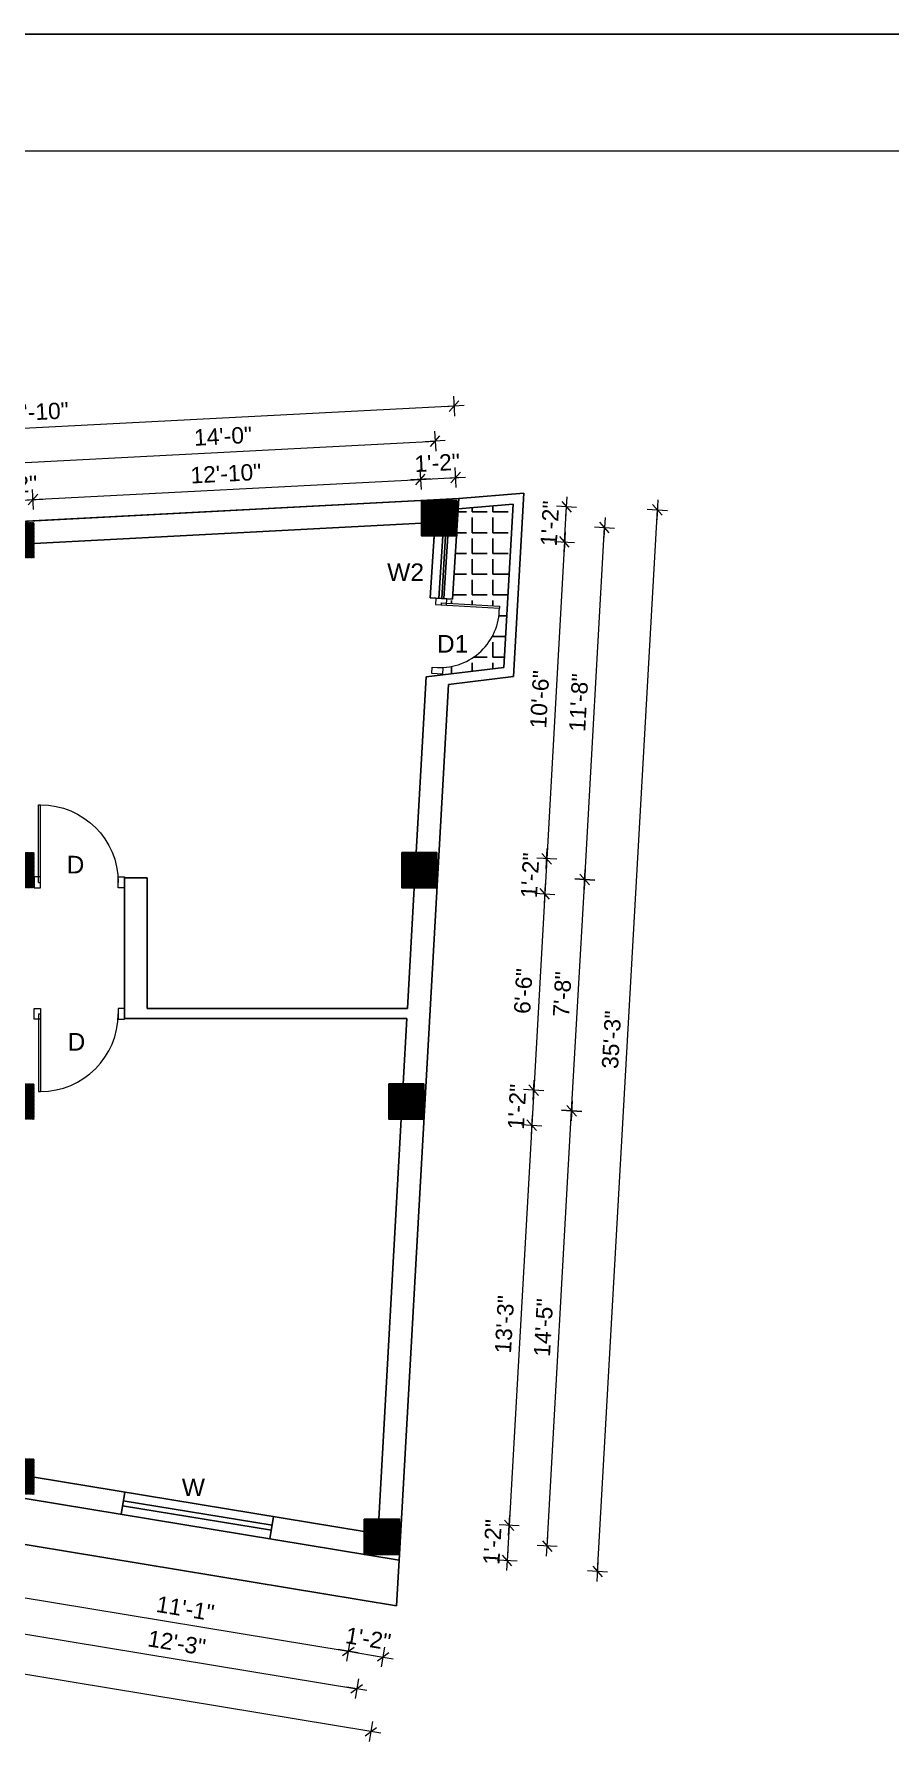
# Model space of a CAD drawing. Header units: inches. Extents: x 8069 to 17410, y -9620 to -7279.
# Drawn here: x 9091 to 9431, y -8021 to -7342 of the extents above; entities that cross this region are included whole.
import ezdxf

# ---------------------------------------------------------------- set-up
doc = ezdxf.new("R2010")
doc.units = ezdxf.units.IN
doc.header["$LTSCALE"] = 0.5
doc.header["$MEASUREMENT"] = 0
doc.header["$PDMODE"] = 66
for name, color, linetype, lineweight in [('DIM', 180, 'Continuous', 5), ('ELE1', 3, 'Continuous', 9), ('TEXT', 220, 'Continuous', 9), ('Toilet', 7, 'Continuous', 25), ('window', 6, 'Continuous', 13)]:
    doc.layers.add(name, color=color, linetype=linetype, lineweight=lineweight)
doc.styles.add('arial', font='arial.ttf')
doc.dimstyles.new('1 96', dxfattribs={"dimtxt": 6.5, "dimasz": 4, "dimexe": 0, "dimexo": 0, "dimgap": 3, "dimtad": 1, "dimdec": 0, "dimzin": 11, "dimdsep": 46, "dimlunit": 3, "dimtxsty": 'arial', "dimblk": 'oblique', "dimcen": 4, "dimse1": 1, "dimse2": 1, "dimclrd": 256, "dimclre": 256, "dimclrt": 256, "dimadec": 0, "dimazin": 0, "dimtfac": 1, "dimtdec": 0, "dimtix": 1, "dimtmove": 0, "dimatfit": 3, "dimldrblk": 'Arrow2', "dimfxl": 1, "dimtolj": 1, "dimtzin": 0, "dimlwd": -1, "dimlwe": 9, "dimarcsym": 0})
pattern_1 = [(45, (-20720.53693, 10911.67543), (-0.08838834765, 0.08838834765), [])]

# ---------------------------------------------------------------- blocks, each defined once
blk = doc.blocks.new('door')
at = {"layer": 'window', "ltscale": 0.002}
for p, q in [((-100562.66, -53980.34), (-100562.65, -53949.5)), ((-100561.8, -53949.5), (-100562.65, -53949.5)), ((-100561.81, -53980.35), (-100561.8, -53949.5)), ((-100561.81, -53980.35), (-100562.66, -53980.35))]:
    blk.add_line(p, q, dxfattribs=at)
for points in [[(-100596.09, -53982.49), (-100593.52, -53982.49), (-100593.52, -53978.2), (-100596.09, -53978.2)], [(-100560.09, -53982.49), (-100562.66, -53982.49), (-100562.66, -53978.2), (-100560.09, -53978.2)]]:
    blk.add_lwpolyline(points, close=True, dxfattribs=at)
blk.add_arc((-100562.66, -53980.36), 30.86, 89.97932, 179.97932, dxfattribs=at)
blk = doc.blocks.new('oblique')
at = {"lineweight": 9}
for p, q in [((1, 0), (-1, 0)), ((-0.5, -0.5), (0.5, 0.5)), ((0, 1), (0, -1))]:
    blk.add_line(p, q, dxfattribs=at)
blk = doc.blocks.new('*D778')
at = {"layer": 'Defpoints', "color": 0, "transparency": 16777216}
for p in [(9090.08, -7527.33), (9076.55, -7536.47), (9090.55, -7536.47)]:
    blk.add_point(p, dxfattribs=at)
at = {"layer": 'DIM', "transparency": 16777216}
for p, q in [((9076.12, -7528.05), (9072.12, -7528.26)), ((9076.12, -7528.05), (9090.08, -7527.33)), ((9090.08, -7527.33), (9094.07, -7527.12))]:
    blk.add_line(p, q, dxfattribs=at)
at = {"layer": 'DIM', "transparency": 16777216, "xscale": 4, "yscale": 4, "zscale": 4}
for p, rotation in [((9076.12, -7528.05), 2.975964946178787), ((9090.08, -7527.33), 182.9759649461788)]:
    blk.add_blockref('oblique', p, dxfattribs=dict(at, rotation=rotation))
at = {"layer": 'DIM', "transparency": 16777216, "insert": (9082.77, -7521.44), "char_height": 6.5, "attachment_point": 5, "rotation": 2.97596, "style": 'arial'}
blk.add_mtext('\\A1;1\'-2"', dxfattribs=at)
blk = doc.blocks.new('_Oblique')
at = {"color": 0, "linetype": 'ByBlock', "lineweight": -2}
blk.add_line((-0.5, -0.5), (0.5, 0.5), dxfattribs=at)
blk = doc.blocks.new('Arrow2')
for p, q in [((-4.1, 0.75), (-3.08, 0)), ((0, 0), (-4.1, 0.75)), ((-3.08, 0), (-4.1, -0.75)), ((-4.1, -0.75), (0, 0))]:
    blk.add_line(p, q)
blk.add_solid([(-4.1, 0.75), (0, 0), (-3.08, 0), (-4.1, -0.75)])
blk = doc.blocks.new('*D779')
at = {"layer": 'Defpoints', "color": 0, "transparency": 16777216}
for p in [(9244.18, -7519.32), (9244.62, -7527.74), (9090.55, -7536.47)]:
    blk.add_point(p, dxfattribs=at)
at = {"layer": 'DIM', "transparency": 16777216}
blk.add_line((9090.08, -7527.33), (9244.18, -7519.32), dxfattribs=at)
at = {"layer": 'DIM', "transparency": 16777216, "xscale": 4, "yscale": 4, "zscale": 4}
for p, rotation in [((9244.18, -7519.32), 2.975964946178824), ((9090.08, -7527.33), 182.9759649461788)]:
    blk.add_blockref('oblique', p, dxfattribs=dict(at, rotation=rotation))
at = {"layer": 'DIM', "transparency": 16777216, "insert": (9166.8, -7517.01), "char_height": 6.5, "attachment_point": 5, "rotation": 2.97596, "style": 'arial'}
blk.add_mtext('\\A1;12\'-10"', dxfattribs=at)
blk = doc.blocks.new('*D780')
at = {"layer": 'Defpoints', "color": 0, "transparency": 16777216}
for p in [(9258.14, -7518.59), (9244.62, -7527.74), (9258.62, -7527.74)]:
    blk.add_point(p, dxfattribs=at)
at = {"layer": 'DIM', "transparency": 16777216}
for p, q in [((9244.18, -7519.32), (9240.18, -7519.52)), ((9244.18, -7519.32), (9258.14, -7518.59)), ((9258.14, -7518.59), (9262.14, -7518.38))]:
    blk.add_line(p, q, dxfattribs=at)
at = {"layer": 'DIM', "transparency": 16777216, "xscale": 4, "yscale": 4, "zscale": 4}
for p, rotation in [((9244.18, -7519.32), 2.975964946178787), ((9258.14, -7518.59), 182.9759649461788)]:
    blk.add_blockref('oblique', p, dxfattribs=dict(at, rotation=rotation))
at = {"layer": 'DIM', "transparency": 16777216, "insert": (9250.83, -7512.7), "char_height": 6.5, "attachment_point": 5, "rotation": 2.97596, "style": 'arial'}
blk.add_mtext('\\A1;1\'-2"', dxfattribs=at)
blk = doc.blocks.new('*D782')
at = {"layer": 'Defpoints', "color": 0, "transparency": 16777216}
for p in [(9250.02, -7504.1), (9251.62, -7534.74), (9083.55, -7543.47)]:
    blk.add_point(p, dxfattribs=at)
at = {"layer": 'DIM', "transparency": 16777216}
blk.add_line((9081.96, -7512.84), (9250.02, -7504.1), dxfattribs=at)
at = {"layer": 'DIM', "transparency": 16777216, "xscale": 4, "yscale": 4, "zscale": 4}
for p, rotation in [((9250.02, -7504.1), 2.975964946178824), ((9081.96, -7512.84), 182.9759649461788)]:
    blk.add_blockref('oblique', p, dxfattribs=dict(at, rotation=rotation))
at = {"layer": 'DIM', "transparency": 16777216, "insert": (9165.66, -7502.16), "char_height": 6.5, "attachment_point": 5, "rotation": 2.97596, "style": 'arial'}
blk.add_mtext('\\A1;14\'-0"', dxfattribs=at)
blk = doc.blocks.new('*D783')
at = {"layer": 'Defpoints', "color": 0, "transparency": 16777216}
for p in [(8923.64, -7507.56), (9259.45, -7526.96), (8925.55, -7544.32)]:
    blk.add_point(p, dxfattribs=at)
at = {"layer": 'DIM', "transparency": 16777216}
blk.add_line((9257.54, -7490.2), (8923.64, -7507.56), dxfattribs=at)
at = {"layer": 'DIM', "transparency": 16777216, "xscale": 4, "yscale": 4, "zscale": 4}
for p, rotation in [((9257.54, -7490.2), 2.975964946168395), ((8923.64, -7507.56), 182.9759649461684)]:
    blk.add_blockref('oblique', p, dxfattribs=dict(at, rotation=rotation))
at = {"layer": 'DIM', "transparency": 16777216, "insert": (9090.26, -7492.57), "char_height": 6.5, "attachment_point": 5, "rotation": 2.97596, "style": 'arial'}
blk.add_mtext('\\A1;27\'-10"', dxfattribs=at)
blk = doc.blocks.new('*D787')
at = {"layer": 'Defpoints', "color": 0, "transparency": 16777216}
for p in [(9090.55, -7922.64), (9221.8, -7946.55), (9215.45, -7985.07)]:
    blk.add_point(p, dxfattribs=at)
at = {"layer": 'DIM', "transparency": 16777216}
blk.add_line((9083.84, -7963.36), (9215.45, -7985.07), dxfattribs=at)
at = {"layer": 'DIM', "transparency": 16777216, "xscale": 4, "yscale": 4, "zscale": 4}
for p, rotation in [((9083.84, -7963.36), 170.6334039608076), ((9215.45, -7985.07), 350.6334039608075)]:
    blk.add_blockref('oblique', p, dxfattribs=dict(at, rotation=rotation))
at = {"layer": 'DIM', "transparency": 16777216, "insert": (9150.66, -7968.03), "char_height": 6.5, "attachment_point": 5, "rotation": 350.6334, "style": 'arial'}
blk.add_mtext('\\A1;11\'-1"', dxfattribs=at)
blk = doc.blocks.new('*D788')
at = {"layer": 'Defpoints', "color": 0, "transparency": 16777216}
for p in [(9221.8, -7946.55), (9235.67, -7948.89), (9229.32, -7987.36)]:
    blk.add_point(p, dxfattribs=at)
at = {"layer": 'DIM', "transparency": 16777216}
for p, q in [((9215.45, -7985.07), (9211.5, -7984.42)), ((9215.45, -7985.07), (9229.32, -7987.36)), ((9229.32, -7987.36), (9233.27, -7988.01))]:
    blk.add_line(p, q, dxfattribs=at)
at = {"layer": 'DIM', "transparency": 16777216, "xscale": 4, "yscale": 4, "zscale": 4}
for p, rotation in [((9215.45, -7985.07), 350.6334039608075), ((9229.32, -7987.36), 170.6334039608076)]:
    blk.add_blockref('oblique', p, dxfattribs=dict(at, rotation=rotation))
at = {"layer": 'DIM', "transparency": 16777216, "insert": (9223.4, -7980.03), "char_height": 6.5, "attachment_point": 5, "rotation": 350.6334, "style": 'arial'}
blk.add_mtext('\\A1;1\'-2"', dxfattribs=at)
blk = doc.blocks.new('*D790')
at = {"layer": 'Defpoints', "color": 0, "transparency": 16777216}
for p in [(9083.55, -7915.64), (9228.8, -7939.55), (9218.84, -7999.95)]:
    blk.add_point(p, dxfattribs=at)
at = {"layer": 'DIM', "transparency": 16777216}
blk.add_line((9073.6, -7975.99), (9218.84, -7999.95), dxfattribs=at)
at = {"layer": 'DIM', "transparency": 16777216, "xscale": 4, "yscale": 4, "zscale": 4}
for p, rotation in [((9073.6, -7975.99), 170.6334039608076), ((9218.84, -7999.95), 350.6334039608075)]:
    blk.add_blockref('oblique', p, dxfattribs=dict(at, rotation=rotation))
at = {"layer": 'DIM', "transparency": 16777216, "insert": (9147.25, -7981.73), "char_height": 6.5, "attachment_point": 5, "rotation": 350.6334, "style": 'arial'}
blk.add_mtext('\\A1;12\'-3"', dxfattribs=at)
blk = doc.blocks.new('*D791')
at = {"layer": 'Defpoints', "color": 0, "transparency": 16777216}
for p in [(8925.55, -7897.73), (9235.67, -7948.89), (8914.32, -7965.81)]:
    blk.add_point(p, dxfattribs=at)
at = {"layer": 'DIM', "transparency": 16777216}
blk.add_line((9224.44, -8016.96), (8914.32, -7965.81), dxfattribs=at)
at = {"layer": 'DIM', "transparency": 16777216, "xscale": 4, "yscale": 4, "zscale": 4}
for p, rotation in [((8914.32, -7965.81), 170.6334039608233), ((9224.44, -8016.96), 350.6334039608233)]:
    blk.add_blockref('oblique', p, dxfattribs=dict(at, rotation=rotation))
at = {"layer": 'DIM', "transparency": 16777216, "insert": (9070.41, -7985.15), "char_height": 6.5, "attachment_point": 5, "rotation": 350.6334, "style": 'arial'}
blk.add_mtext('\\A1;26\'-2"', dxfattribs=at)
blk = doc.blocks.new('*D803')
at = {"layer": 'Defpoints', "color": 0, "transparency": 16777216}
for p in [(9258.62, -7527.74), (9302.26, -7530.19), (9258.62, -7541.74)]:
    blk.add_point(p, dxfattribs=at)
at = {"layer": 'DIM', "transparency": 16777216}
for p, q in [((9302.26, -7530.19), (9302.48, -7526.2)), ((9301.47, -7544.15), (9302.26, -7530.19)), ((9301.47, -7544.15), (9301.24, -7548.14))]:
    blk.add_line(p, q, dxfattribs=at)
at = {"layer": 'DIM', "transparency": 16777216, "xscale": 4, "yscale": 4, "zscale": 4}
for p, rotation in [((9302.26, -7530.19), 266.7745133990528), ((9301.47, -7544.15), 86.77451339905284)]:
    blk.add_blockref('oblique', p, dxfattribs=dict(at, rotation=rotation))
at = {"layer": 'DIM', "transparency": 16777216, "insert": (9295.61, -7536.82), "char_height": 6.5, "attachment_point": 5, "rotation": 86.77451, "style": 'arial'}
blk.add_mtext('\\A1;1\'-2"', dxfattribs=at)
blk = doc.blocks.new('*D804')
at = {"layer": 'Defpoints', "color": 0, "transparency": 16777216}
for p in [(9258.62, -7541.74), (9250.73, -7667.6), (9294.37, -7670.06)]:
    blk.add_point(p, dxfattribs=at)
at = {"layer": 'DIM', "transparency": 16777216}
blk.add_line((9301.47, -7544.15), (9294.37, -7670.06), dxfattribs=at)
at = {"layer": 'DIM', "transparency": 16777216, "xscale": 4, "yscale": 4, "zscale": 4}
for p, rotation in [((9301.47, -7544.15), 86.77451339905284), ((9294.37, -7670.06), 266.7745133990528)]:
    blk.add_blockref('oblique', p, dxfattribs=dict(at, rotation=rotation))
at = {"layer": 'DIM', "transparency": 16777216, "insert": (9291.61, -7606.75), "char_height": 6.5, "attachment_point": 5, "rotation": 86.77451, "style": 'arial'}
blk.add_mtext('\\A1;10\'-6"', dxfattribs=at)
blk = doc.blocks.new('*D805')
at = {"layer": 'Defpoints', "color": 0, "transparency": 16777216}
for p in [(9250.73, -7667.6), (9250.73, -7681.6), (9293.59, -7684.02)]:
    blk.add_point(p, dxfattribs=at)
at = {"layer": 'DIM', "transparency": 16777216}
for p, q in [((9294.37, -7670.06), (9294.6, -7666.07)), ((9294.37, -7670.06), (9293.59, -7684.02)), ((9293.59, -7684.02), (9293.36, -7688.01))]:
    blk.add_line(p, q, dxfattribs=at)
at = {"layer": 'DIM', "transparency": 16777216, "xscale": 4, "yscale": 4, "zscale": 4}
for p, rotation in [((9294.37, -7670.06), 266.7745133990528), ((9293.59, -7684.02), 86.7745133990528)]:
    blk.add_blockref('oblique', p, dxfattribs=dict(at, rotation=rotation))
at = {"layer": 'DIM', "transparency": 16777216, "insert": (9287.73, -7676.69), "char_height": 6.5, "attachment_point": 5, "rotation": 86.77451, "style": 'arial'}
blk.add_mtext('\\A1;1\'-2"', dxfattribs=at)
blk = doc.blocks.new('*D806')
at = {"layer": 'Defpoints', "color": 0, "transparency": 16777216}
for p in [(9250.73, -7681.6), (9245.55, -7759.57), (9289.19, -7762.03)]:
    blk.add_point(p, dxfattribs=at)
at = {"layer": 'DIM', "transparency": 16777216}
blk.add_line((9293.59, -7684.02), (9289.19, -7762.03), dxfattribs=at)
at = {"layer": 'DIM', "transparency": 16777216, "xscale": 4, "yscale": 4, "zscale": 4}
for p, rotation in [((9293.59, -7684.02), 86.77451339905284), ((9289.19, -7762.03), 266.7745133990528)]:
    blk.add_blockref('oblique', p, dxfattribs=dict(at, rotation=rotation))
at = {"layer": 'DIM', "transparency": 16777216, "insert": (9285.08, -7722.67), "char_height": 6.5, "attachment_point": 5, "rotation": 86.77451, "style": 'arial'}
blk.add_mtext('\\A1;6\'-6"', dxfattribs=at)
blk = doc.blocks.new('*D807')
at = {"layer": 'Defpoints', "color": 0, "transparency": 16777216}
for p in [(9245.55, -7759.57), (9245.55, -7773.57), (9288.4, -7775.98)]:
    blk.add_point(p, dxfattribs=at)
at = {"layer": 'DIM', "transparency": 16777216}
for p, q in [((9289.19, -7762.03), (9288.4, -7775.98)), ((9289.19, -7762.03), (9289.42, -7758.03)), ((9288.4, -7775.98), (9288.18, -7779.97))]:
    blk.add_line(p, q, dxfattribs=at)
at = {"layer": 'DIM', "transparency": 16777216, "xscale": 4, "yscale": 4, "zscale": 4}
for p, rotation in [((9289.19, -7762.03), 266.7745133990528), ((9288.4, -7775.98), 86.7745133990528)]:
    blk.add_blockref('oblique', p, dxfattribs=dict(at, rotation=rotation))
at = {"layer": 'DIM', "transparency": 16777216, "insert": (9282.54, -7768.65), "char_height": 6.5, "attachment_point": 5, "rotation": 86.77451, "style": 'arial'}
blk.add_mtext('\\A1;1\'-2"', dxfattribs=at)
blk = doc.blocks.new('*D808')
at = {"layer": 'Defpoints', "color": 0, "transparency": 16777216}
for p in [(9245.55, -7773.57), (9235.8, -7932.55), (9279.44, -7935.01)]:
    blk.add_point(p, dxfattribs=at)
at = {"layer": 'DIM', "transparency": 16777216}
blk.add_line((9288.4, -7775.98), (9279.44, -7935.01), dxfattribs=at)
at = {"layer": 'DIM', "transparency": 16777216, "xscale": 4, "yscale": 4, "zscale": 4}
for p, rotation in [((9288.4, -7775.98), 86.77451339905284), ((9279.44, -7935.01), 266.7745133990528)]:
    blk.add_blockref('oblique', p, dxfattribs=dict(at, rotation=rotation))
at = {"layer": 'DIM', "transparency": 16777216, "insert": (9277.61, -7855.14), "char_height": 6.5, "attachment_point": 5, "rotation": 86.77451, "style": 'arial'}
blk.add_mtext('\\A1;13\'-3"', dxfattribs=at)
blk = doc.blocks.new('*D809')
at = {"layer": 'Defpoints', "color": 0, "transparency": 16777216}
for p in [(9235.8, -7932.55), (9235.8, -7946.55), (9278.66, -7948.96)]:
    blk.add_point(p, dxfattribs=at)
at = {"layer": 'DIM', "transparency": 16777216}
for p, q in [((9279.44, -7935.01), (9279.67, -7931.01)), ((9279.44, -7935.01), (9278.66, -7948.96)), ((9278.66, -7948.96), (9278.43, -7952.95))]:
    blk.add_line(p, q, dxfattribs=at)
at = {"layer": 'DIM', "transparency": 16777216, "xscale": 4, "yscale": 4, "zscale": 4}
for p, rotation in [((9279.44, -7935.01), 266.7745133990528), ((9278.66, -7948.96), 86.7745133990528)]:
    blk.add_blockref('oblique', p, dxfattribs=dict(at, rotation=rotation))
at = {"layer": 'DIM', "transparency": 16777216, "insert": (9272.8, -7941.63), "char_height": 6.5, "attachment_point": 5, "rotation": 86.77451, "style": 'arial'}
blk.add_mtext('\\A1;1\'-2"', dxfattribs=at)
blk = doc.blocks.new('*D810')
at = {"layer": 'Defpoints', "color": 0, "transparency": 16777216}
for p in [(9238.55, -7766.57), (9304.29, -7770.27), (9228.8, -7939.55)]:
    blk.add_point(p, dxfattribs=at)
at = {"layer": 'DIM', "transparency": 16777216}
blk.add_line((9294.54, -7943.25), (9304.29, -7770.27), dxfattribs=at)
at = {"layer": 'DIM', "transparency": 16777216, "xscale": 4, "yscale": 4, "zscale": 4}
for p, rotation in [((9304.29, -7770.27), 86.77451339904093), ((9294.54, -7943.25), 266.7745133990409)]:
    blk.add_blockref('oblique', p, dxfattribs=dict(at, rotation=rotation))
at = {"layer": 'DIM', "transparency": 16777216, "insert": (9293.11, -7856.41), "char_height": 6.5, "attachment_point": 5, "rotation": 86.77451, "style": 'arial'}
blk.add_mtext('\\A1;14\'-5"', dxfattribs=at)
blk = doc.blocks.new('*D811')
at = {"layer": 'Defpoints', "color": 0, "transparency": 16777216}
for p in [(9243.73, -7674.6), (9309.48, -7678.31), (9238.55, -7766.57)]:
    blk.add_point(p, dxfattribs=at)
at = {"layer": 'DIM', "transparency": 16777216}
blk.add_line((9304.29, -7770.27), (9309.48, -7678.31), dxfattribs=at)
at = {"layer": 'DIM', "transparency": 16777216, "xscale": 4, "yscale": 4, "zscale": 4}
for p, rotation in [((9309.48, -7678.31), 86.7745133990528), ((9304.29, -7770.27), 266.7745133990528)]:
    blk.add_blockref('oblique', p, dxfattribs=dict(at, rotation=rotation))
at = {"layer": 'DIM', "transparency": 16777216, "insert": (9300.58, -7723.93), "char_height": 6.5, "attachment_point": 5, "rotation": 86.77451, "style": 'arial'}
blk.add_mtext('\\A1;7\'-8"', dxfattribs=at)
blk = doc.blocks.new('*D812')
at = {"layer": 'Defpoints', "color": 0, "transparency": 16777216}
for p in [(9251.62, -7534.74), (9317.36, -7538.44), (9243.73, -7674.6)]:
    blk.add_point(p, dxfattribs=at)
at = {"layer": 'DIM', "transparency": 16777216}
blk.add_line((9309.48, -7678.31), (9317.36, -7538.44), dxfattribs=at)
at = {"layer": 'DIM', "transparency": 16777216, "xscale": 4, "yscale": 4, "zscale": 4}
for p, rotation in [((9317.36, -7538.44), 86.7745133990528), ((9309.48, -7678.31), 266.7745133990528)]:
    blk.add_blockref('oblique', p, dxfattribs=dict(at, rotation=rotation))
at = {"layer": 'DIM', "transparency": 16777216, "insert": (9307.11, -7608.02), "char_height": 6.5, "attachment_point": 5, "rotation": 86.77451, "style": 'arial'}
blk.add_mtext('\\A1;11\'-8"', dxfattribs=at)
blk = doc.blocks.new('*D813')
at = {"layer": 'Defpoints', "color": 0, "transparency": 16777216}
for p in [(9259.45, -7526.96), (9338.37, -7531.41), (9235.67, -7948.89)]:
    blk.add_point(p, dxfattribs=at)
at = {"layer": 'DIM', "transparency": 16777216}
blk.add_line((9314.59, -7953.34), (9338.37, -7531.41), dxfattribs=at)
at = {"layer": 'DIM', "transparency": 16777216, "xscale": 4, "yscale": 4, "zscale": 4}
for p, rotation in [((9338.37, -7531.41), 86.77451339904515), ((9314.59, -7953.34), 266.7745133990452)]:
    blk.add_blockref('oblique', p, dxfattribs=dict(at, rotation=rotation))
at = {"layer": 'DIM', "transparency": 16777216, "insert": (9320.17, -7742.02), "char_height": 6.5, "attachment_point": 5, "rotation": 86.77451, "style": 'arial'}
blk.add_mtext('\\A1;35\'-3"', dxfattribs=at)

msp = doc.modelspace()

# ---------------------------------------------------------------- hatches: boundary and pattern name
h = msp.add_hatch()
h.set_pattern_fill('ANSI31', color=256)
h.set_pattern_definition(pattern_1)
h.paths.add_polyline_path([(8939.62, -7667.6), (8925.62, -7667.6), (8925.62, -7681.6), (8939.62, -7681.6)])
h.paths.add_polyline_path([(8939.62, -7544.32), (8925.62, -7544.32), (8925.62, -7558.32), (8939.62, -7558.32)])
h.paths.add_polyline_path([(9090.55, -7536.47), (9076.55, -7536.47), (9076.55, -7550.47), (9090.55, -7550.47)])
h.paths.add_polyline_path([(9258.62, -7527.74), (9244.62, -7527.74), (9244.62, -7541.74), (9258.61, -7541.74), (9258.62, -7541.69)])
h.paths.add_polyline_path([(9250.73, -7667.6), (9236.73, -7667.6), (9236.73, -7681.6), (9250.73, -7681.6)])
h.paths.add_polyline_path([(9245.55, -7759.57), (9231.55, -7759.57), (9231.55, -7773.57), (9245.55, -7773.57)])
h.paths.add_polyline_path([(9090.55, -7667.6), (9076.55, -7667.6), (9076.55, -7681.6), (9090.55, -7681.6)])
h.paths.add_polyline_path([(9090.55, -7759.6), (9076.55, -7759.6), (9076.55, -7773.6), (9090.55, -7773.6)])
h.paths.add_polyline_path([(8939.55, -7759.6), (8925.55, -7759.6), (8925.55, -7773.6), (8939.55, -7773.6)])
h.paths.add_polyline_path([(8939.55, -7883.73), (8925.55, -7883.73), (8925.55, -7897.73), (8939.55, -7897.73)])
h.paths.add_polyline_path([(9090.55, -7908.64), (9076.55, -7908.64), (9076.55, -7922.64), (9090.55, -7922.64)])
h = msp.add_hatch()
h.set_pattern_fill('ANSI31', color=256)
h.set_pattern_definition(pattern_1)
h.paths.add_polyline_path([(9221.8, -7932.55), (9221.8, -7946.55), (9235.8, -7946.55), (9235.8, -7932.55)])
at = {"layer": 'Toilet'}
h = msp.add_hatch(dxfattribs=at)
h.set_pattern_fill('ANGLE', color=256, scale=30, style=0)
h.set_pattern_definition([(0, (0, 0), (0, 8.25), [6, -2.25]), (90, (0, 0), (-8.25, 5e-16), [6, -2.25])])
h.paths.add_polyline_path([(9280.98, -7529.17), (9259.2, -7531), (9258.62, -7540.37), (9258.62, -7541.74), (9258.53, -7541.74), (9256.97, -7566.9), (9254.62, -7566.76), (9254.52, -7568.48), (9275.6, -7569.65), (9275.55, -7570.51, -0.401879), (9253.08, -7594.03), (9252.93, -7596.72), (9252.91, -7597.04), (9277.32, -7594.09)])

# ---------------------------------------------------------------- linework, layer by layer
for p, q in [((9285.23, -7524.8), (9259.45, -7526.96)), ((9285.23, -7524.8), (9281.12, -7597.66)), ((9280.98, -7529.17), (9259.2, -7531)), ((9280.98, -7529.17), (9277.32, -7594.09)), ((9277.32, -7594.09), (9246.44, -7597.83)), ((9252.93, -7596.72), (9252.91, -7597.04)), ((9281.12, -7597.66), (9255.29, -7600.79)), ((9234.65, -7966.96), (9235.67, -7948.89))]:
    msp.add_line(p, q)
at = {"layer": 'Defpoints'}
msp.add_lwpolyline([(11246.97, -7342.34), (8069.37, -7342.34), (8069.37, -9590.31), (11246.97, -9590.31)], close=True, dxfattribs=at)
at = {"layer": 'ELE1'}
msp.add_lwpolyline([(8115.68, -7388.66), (11200.65, -7388.66), (11200.65, -9543.99), (8115.68, -9543.99)], close=True, dxfattribs=at)
at = {"layer": 'Toilet'}
for p, q in [((8925.55, -7544.32), (9259.45, -7526.96)), ((9256.97, -7566.9), (9259.45, -7526.96)), ((9244.62, -7536.75), (9090.55, -7544.76)), ((9247.99, -7566.39), (9249.6, -7541.74)), ((9249.45, -7544.32), (9249.6, -7541.74)), ((9249.45, -7544.32), (9249.6, -7541.74)), ((9251.48, -7566.59), (9253.11, -7541.74)), ((9252.71, -7566.59), (9254.11, -7541.74)), ((9253.48, -7566.7), (9255.11, -7541.74)), ((9256.97, -7566.9), (9247.99, -7566.39)), ((9235.67, -7948.89), (9255.29, -7600.79)), ((9242.51, -7667.6), (9246.44, -7597.83)), ((9126.55, -7677.6), (9126.55, -7733.6)), ((9126.55, -7677.6), (9135.55, -7677.6)), ((9135.55, -7677.6), (9135.55, -7729.6)), ((9236.73, -7681.6), (9242.14, -7681.6)), ((9239.01, -7729.6), (9241.72, -7681.6)), ((9135.55, -7729.6), (9239.01, -7729.6)), ((9126.55, -7733.6), (9238.79, -7733.6)), ((9237.32, -7759.6), (9238.79, -7733.6)), ((9231.55, -7759.57), (9232.31, -7759.57)), ((9227.58, -7932.55), (9236.53, -7773.6)), ((9235.67, -7948.89), (8925.55, -7897.73)), ((9234.65, -7966.96), (8901.55, -7912.02)), ((9221.8, -7937.48), (9090.55, -7915.83)), ((9126.58, -7921.77), (9125.11, -7930.65)), ((9184.88, -7936.96), (9125.68, -7927.2)), ((9185.21, -7934.99), (9126.01, -7925.23)), ((9185.78, -7931.54), (9184.31, -7940.42))]:
    msp.add_line(p, q, dxfattribs=at)
for points in [[(9256.97, -7566.9), (9259.45, -7526.96), (8925.55, -7544.32)], [(9235.67, -7948.89), (9255.29, -7600.79)]]:
    msp.add_lwpolyline(points, dxfattribs=at)
for points in [[(9244.62, -7527.74), (9258.62, -7527.74), (9258.62, -7541.74), (9244.62, -7541.74)], [(9236.73, -7667.6), (9250.73, -7667.6), (9250.73, -7681.6), (9236.73, -7681.6)], [(9231.55, -7759.57), (9245.55, -7759.57), (9245.55, -7773.57), (9231.55, -7773.57)], [(9221.8, -7932.55), (9235.8, -7932.55), (9235.8, -7946.55), (9221.8, -7946.55)]]:
    msp.add_lwpolyline(points, close=True, dxfattribs=at)
at = {"layer": 'window', "ltscale": 0.002}
for p, q in [((9252.38, -7568.36), (9252.34, -7569.21)), ((9252.34, -7569.21), (9275.55, -7570.51)), ((9252.38, -7568.36), (9275.6, -7569.65)), ((9275.6, -7569.65), (9275.55, -7570.51))]:
    msp.add_line(p, q, dxfattribs=at)
for points in [[(9250.34, -7566.52), (9250.2, -7569.09), (9254.48, -7569.33), (9254.62, -7566.76)], [(9248.65, -7596.48), (9248.8, -7593.91), (9253.08, -7594.15), (9252.93, -7596.72)]]:
    msp.add_lwpolyline(points, close=True, dxfattribs=at)
msp.add_arc((9252.05, -7570.55), 23.5, 267.29598, 0.10625, dxfattribs=at)

# ---------------------------------------------------------------- block references
at = {"xscale": -1}
msp.add_blockref('door', (-91469.54, 46300.88), dxfattribs=at)
at = {"rotation": 180}
msp.add_blockref('door', (-91469.54, -61712.09), dxfattribs=at)

# ---------------------------------------------------------------- texts
at = {"layer": 'TEXT', "char_height": 7, "width": 65, "attachment_point": 5, "style": 'arial'}
for s, insert in [('W2', (9238.26, -7556.21)), ('D1', (9256.95, -7584.64)), ('D', (9106.99, -7672.41)), ('D', (9107.36, -7742.84)), ('W', (9153.88, -7919.91))]:
    msp.add_mtext(s, dxfattribs=dict(at, insert=insert))

# ---------------------------------------------------------------- dimensions: what is measured, and where the dimension line sits
at = {"layer": 'DIM'}
dim = msp.add_aligned_dim(p1=(9259.45, -7526.96), p2=(8925.55, -7544.32), distance=-36.81, dimstyle='1 96', dxfattribs=at)
dim.commit()
dim.dimension.update_dxf_attribs({"geometry": '*D783', "text_midpoint": (9090.26, -7492.57)})
for base, p1, p2, picture, middle in [((9250.02, -7504.1), (9083.55, -7543.47), (9251.62, -7534.74), '*D782', (9165.66, -7502.16)), ((9244.18, -7519.32), (9090.55, -7536.47), (9244.62, -7527.74), '*D779', (9166.8, -7517.01)), ((9258.14, -7518.59), (9244.62, -7527.74), (9258.62, -7527.74), '*D780', (9250.83, -7512.7)), ((9090.08, -7527.33), (9076.55, -7536.47), (9090.55, -7536.47), '*D778', (9082.77, -7521.44))]:
    dim = msp.add_linear_dim(base=base, p1=p1, p2=p2, angle=182.97596, dimstyle='1 96', dxfattribs=at)
    dim.commit()
    dim.dimension.update_dxf_attribs({"geometry": picture, "text_midpoint": middle})
for p1, p2, distance, picture, middle in [((9235.67, -7948.89), (9259.45, -7526.96), -79.05, '*D813', (9320.17, -7742.02)), ((9228.8, -7939.55), (9238.55, -7766.57), -65.85, '*D810', (9293.11, -7856.41)), ((9235.67, -7948.89), (8925.55, -7897.73), 68.99, '*D791', (9070.41, -7985.15))]:
    dim = msp.add_aligned_dim(p1=p1, p2=p2, distance=distance, dimstyle='1 96', override={"dimtmove": 1}, dxfattribs=at)
    dim.commit()
    dim.dimension.update_dxf_attribs({"geometry": picture, "text_midpoint": middle})
for base, p1, p2, angle, picture, middle in [((9302.26, -7530.19), (9258.62, -7541.74), (9258.62, -7527.74), 266.77451, '*D803', (9295.61, -7536.82)), ((9317.36, -7538.44), (9243.73, -7674.6), (9251.62, -7534.74), 266.77451, '*D812', (9307.11, -7608.02)), ((9294.37, -7670.06), (9258.62, -7541.74), (9250.73, -7667.6), 266.77451, '*D804', (9291.61, -7606.75)), ((9293.59, -7684.02), (9250.73, -7667.6), (9250.73, -7681.6), 266.77451, '*D805', (9287.73, -7676.69)), ((9309.48, -7678.31), (9238.55, -7766.57), (9243.73, -7674.6), 266.77451, '*D811', (9300.58, -7723.93)), ((9289.19, -7762.03), (9250.73, -7681.6), (9245.55, -7759.57), 266.77451, '*D806', (9285.08, -7722.67)), ((9288.4, -7775.98), (9245.55, -7759.57), (9245.55, -7773.57), 266.77451, '*D807', (9282.54, -7768.65)), ((9279.44, -7935.01), (9245.55, -7773.57), (9235.8, -7932.55), 266.77451, '*D808', (9277.61, -7855.14)), ((9218.84, -7999.95), (9083.55, -7915.64), (9228.8, -7939.55), 170.6334, '*D790', (9147.25, -7981.73)), ((9215.45, -7985.07), (9090.55, -7922.64), (9221.8, -7946.55), 170.6334, '*D787', (9150.66, -7968.03)), ((9278.66, -7948.96), (9235.8, -7932.55), (9235.8, -7946.55), 266.77451, '*D809', (9272.8, -7941.63)), ((9229.32, -7987.36), (9221.8, -7946.55), (9235.67, -7948.89), 170.6334, '*D788', (9223.4, -7980.03))]:
    dim = msp.add_linear_dim(base=base, p1=p1, p2=p2, angle=angle, dimstyle='1 96', override={"dimtmove": 1}, dxfattribs=at)
    dim.commit()
    dim.dimension.update_dxf_attribs({"geometry": picture, "text_midpoint": middle})

doc.saveas('drawing.dxf')
